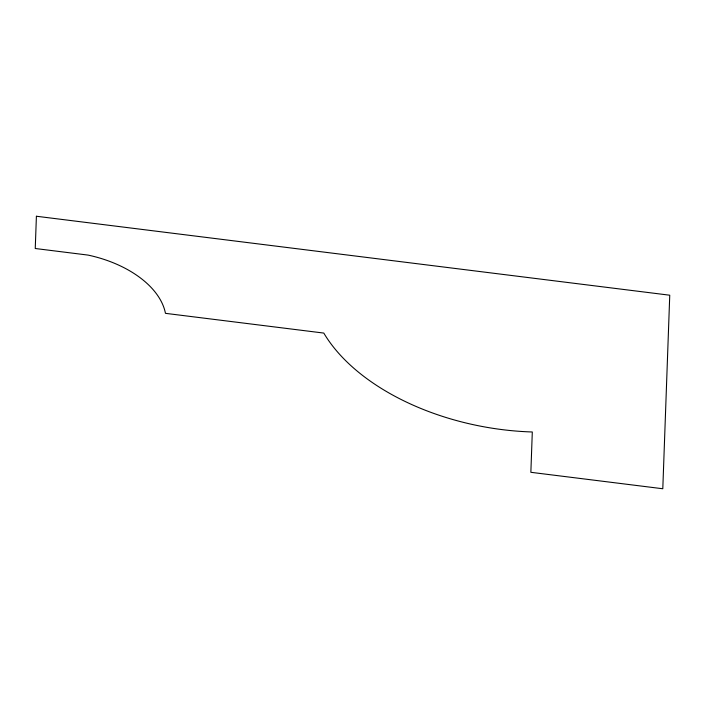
<?xml version="1.0" encoding="UTF-8"?>
<svg xmlns="http://www.w3.org/2000/svg" width="705" height="705" viewBox="0 0 705 705"><rect width="100%" height="100%" fill="white"/><g stroke="black" fill="none" stroke-linecap="round" stroke-linejoin="round"><path stroke-width="1.06" d="M36.404 216.25L35.25 248.504L88.028 255.087A94.232 56.708 10 0 1 165.455 313.337L323.798 333.077A198.29 119.33 10 0 0 532.301 431.98L530.856 472.306L662.797 488.75L669.75 295.21L36.404 216.25"/></g></svg>
